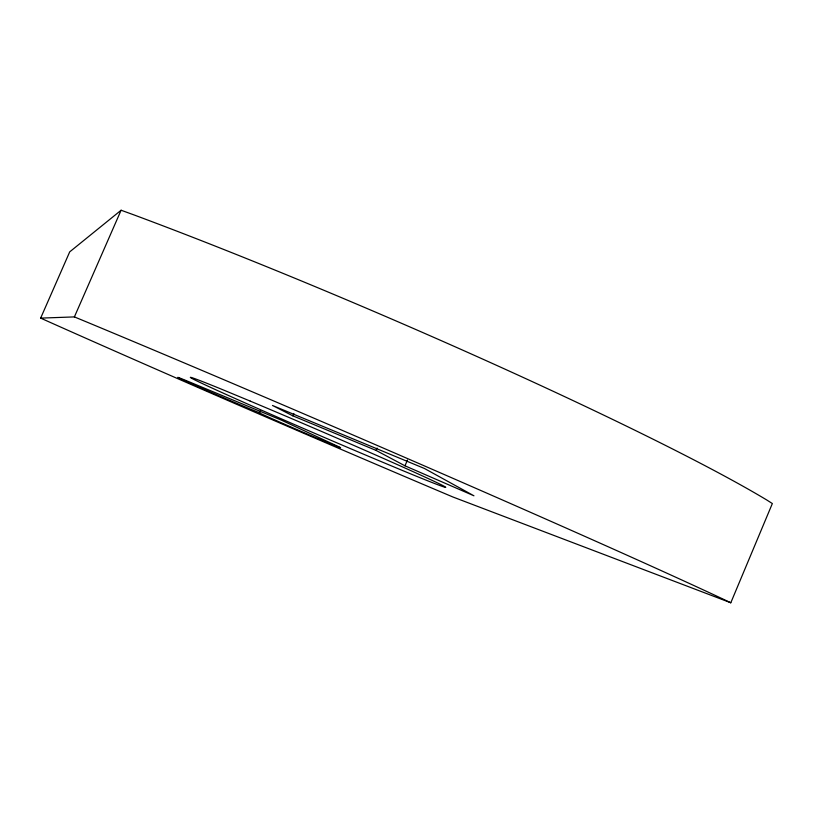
<?xml version="1.0" encoding="UTF-8"?>
<svg xmlns="http://www.w3.org/2000/svg" width="813" height="813" viewBox="0 0 813 813"><rect width="100%" height="100%" fill="white"/><g stroke="black" fill="none" stroke-linecap="round" stroke-linejoin="round"><path stroke-width="1.22" d="M730.796 602.768L772.35 503.542L766.71 499.954A469.558 32.815 23.3 0 0 134.257 215.018L121.107 210.232L69.705 251.878L40.65 318.117L48.038 321.43A425.169 6.616 23.3 0 0 452.892 496.987L730.796 602.768L724.83 599.913A470.585 8.1 23.3 0 0 87.326 322.263L74.39 316.907L40.65 318.117M404.976 465.808L376.053 450.412L292.853 415.839L272.477 405.463L424.528 468.522L473.949 495.798L404.976 465.808L407.455 460.026M376.053 450.412L377.049 448.085M259.591 412.76A44.959 0.589 23.3 0 1 197.711 386.5A44.959 0.589 23.3 0 1 193.575 383.665L281.4 420.138L334.123 444.62A44.451 0.579 23.3 0 1 308.178 434.406A44.451 0.579 23.3 0 1 259.591 412.76L260.587 410.463M292.853 415.839L293.859 413.502M74.39 316.907L121.107 210.232M250.211 401.094L223.097 389.854A139.074 2.215 23.3 0 0 217.081 390.352A139.074 2.215 23.3 0 0 377.161 459.924L402.943 470.697A139.074 2.215 23.3 0 0 420.209 474.883A139.074 2.215 23.3 0 0 250.211 401.094"/></g></svg>
